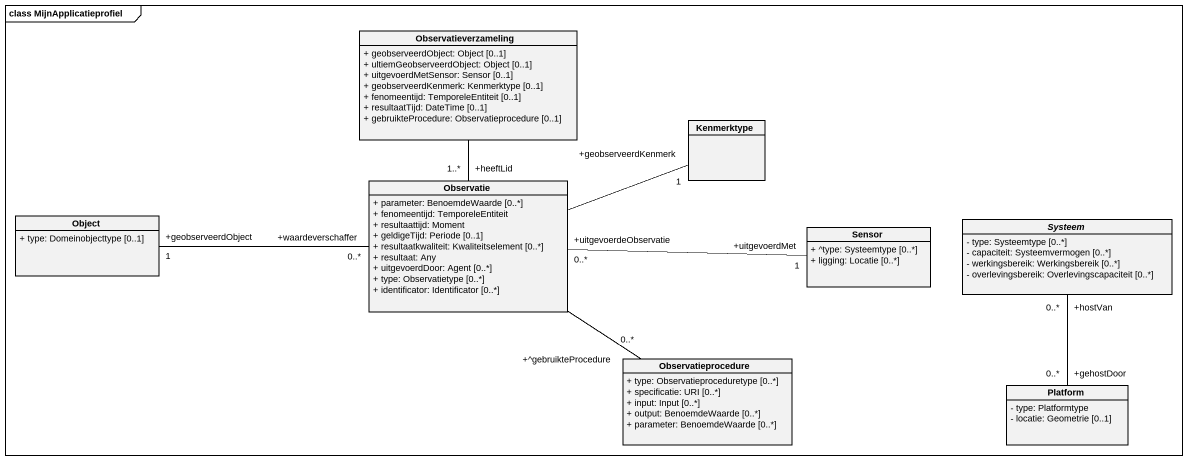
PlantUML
@startuml
mainframe class MijnApplicatieprofiel
hide circle
hide empty members
skinparam classAttributeIconSize 0
class Observatieverzameling {
  + geobserveerdObject: Object [0..1]
  + ultiemGeobserveerdObject: Object [0..1]
  + uitgevoerdMetSensor: Sensor [0..1]
  + geobserveerdKenmerk: Kenmerktype [0..1]
  + fenomeentijd: TemporeleEntiteit [0..1]
  + resultaatTijd: DateTime [0..1]
  + gebruikteProcedure: Observatieprocedure [0..1]
}
class Kenmerktype
class Observatie {
  + parameter: BenoemdeWaarde [0..*]
  + fenomeentijd: TemporeleEntiteit
  + resultaattijd: Moment
  + geldigeTijd: Periode [0..1]
  + resultaatkwaliteit: Kwaliteitselement [0..*]
  + resultaat: Any
  + uitgevoerdDoor: Agent [0..*]
  + type: Observatietype [0..*]
  + identificator: Identificator [0..*]
}
class "Object" as Object_ {
  + type: Domeinobjecttype [0..1]
}
class Sensor {
  + ^type: Systeemtype [0..*]
  + ligging: Locatie [0..*]
}
abstract class Systeem {
  - type: Systeemtype [0..*]
  - capaciteit: Systeemvermogen [0..*]
  - werkingsbereik: Werkingsbereik [0..*]
  - overlevingsbereik: Overlevingscapaciteit [0..*]
}
class Observatieprocedure {
  + type: Observatieproceduretype [0..*]
  + specificatie: URI [0..*]
  + input: Input [0..*]
  + output: BenoemdeWaarde [0..*]
  + parameter: BenoemdeWaarde [0..*]
}
class Platform {
  - type: Platformtype
  - locatie: Geometrie [0..1]
}
Observatieverzameling -- "+heeftLid\n1..*" Observatie
Observatie -right- "+geobserveerdKenmerk\n1" Kenmerktype
Observatie "+uitgevoerdeObservatie\n0..*" -right- "+uitgevoerdMet\n1" Sensor
Object_ "+geobserveerdObject\n1" -right- "+waardeverschaffer\n0..*" Observatie
Systeem "+hostVan\n0..*" -- "+gehostDoor\n0..*" Platform
Observatieprocedure "+^gebruikteProcedure\n0..*" -up- Observatie
@enduml
